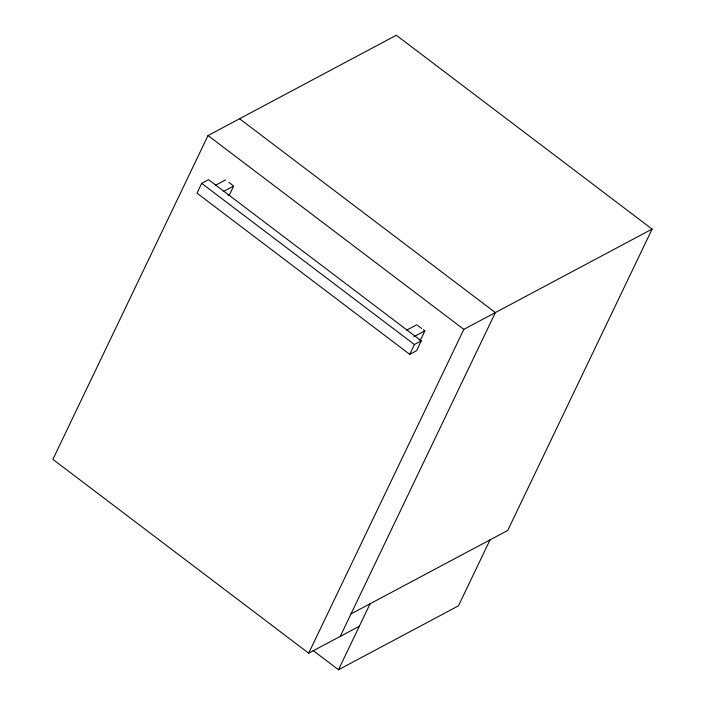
<?xml version="1.0" encoding="UTF-8"?>
<svg xmlns="http://www.w3.org/2000/svg" width="705" height="705" viewBox="0 0 705 705"><rect width="100%" height="100%" fill="white"/><g stroke="black" fill="none" stroke-linecap="round" stroke-linejoin="round"><path stroke-width="1.06" d="M350.984 613.949L507.732 530.451L652.116 229.081L396.307 35.25L208.028 135.545L52.884 459.36L308.693 653.191L359.347 626.207M201.674 183.353L196.986 193.144L409.711 354.333L416.593 350.667L421.282 340.868L208.557 179.687L201.674 183.353L414.399 344.533L421.282 340.868M409.711 354.333L414.399 344.533M423.247 329.658L424.868 330.883L420.955 339.043L419.105 340.03M308.693 653.191L463.837 329.376L652.116 229.081M340.233 636.395L495.377 312.579L239.568 118.748M313.082 650.503L338.488 669.75L370.099 603.762M490.046 539.863L458.435 605.851L338.488 669.75M215.439 185.309L225.6 179.898M223.52 191.434L233.681 186.023L229.768 194.183L227.918 195.17M406.626 330.178L416.787 324.758M413.782 336.787L424.868 330.883M208.028 135.545L463.837 329.376M228.834 182.348L232.87 185.406M417.598 325.375L421.634 328.433"/></g></svg>
